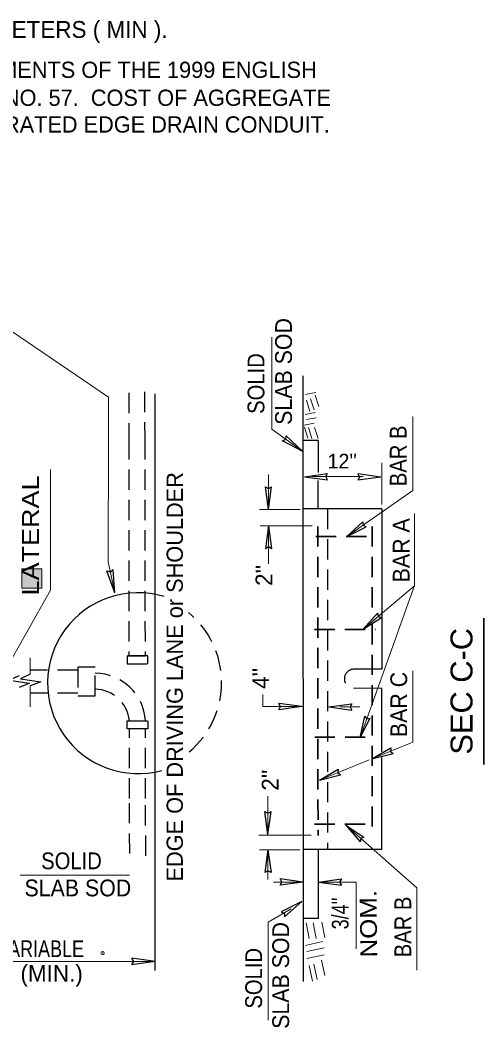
# Model space of a CAD drawing. Extents: x 716 to 1086, y -456 to -183.
# Drawn here: x 828.1 to 864.6, y -397.9 to -318.7 of the extents above; entities that cross this region are included whole.
import ezdxf
from ezdxf.enums import TextEntityAlignment as Align

# ---------------------------------------------------------------- set-up
doc = ezdxf.new("R2010")
doc.units = 0
doc.header["$LTSCALE"] = 0.53
doc.header["$PDMODE"] = 32
doc.header["$PDSIZE"] = 0.265
doc.linetypes.add('MEDIUM_DASHED', pattern=[4.5, 3, -1.5])
doc.layers.add('1', color=7, linetype='Continuous', lineweight=13)

msp = doc.modelspace()

# ---------------------------------------------------------------- hatches: boundary and pattern name
at = {"layer": '1'}
msp.add_hatch(color=256, dxfattribs=at).paths.add_polyline_path([(828.2377, -363.3472), (829.8128, -363.3472), (829.8128, -361.8278), (828.2377, -361.8278)])

# ---------------------------------------------------------------- linework, layer by layer
at = {"layer": '1', "lineweight": 25}
for p, q in [((850.3288, -346.6724), (850.3425, -394.2665)), ((838.7138, -351.6457), (838.7138, -348.0817)), ((850.3318, -352.6073), (849.0141, -351.3738)), ((838.7138, -379.8822), (838.7138, -351.6457)), ((850.3318, -352.6073), (848.7302, -351.775)), ((851.5442, -351.7498), (850.3302, -351.7507)), ((851.5442, -351.7498), (851.5442, -354.2723)), ((850.4592, -354.5943), (852.272, -354.3452)), ((850.4592, -354.5943), (852.272, -354.8435)), ((856.4584, -354.6223), (854.6456, -354.3732)), ((856.4584, -354.6223), (854.6456, -354.8716)), ((847.6322, -357.1712), (847.3865, -355.3831)), ((847.6322, -357.1712), (847.8778, -355.3831)), ((851.5451, -357.1065), (851.5451, -354.8931)), ((856.5453, -357.1197), (850.3318, -357.1197)), ((856.5453, -357.1197), (856.5453, -369.7274)), ((847.6322, -358.4625), (847.3865, -360.2507)), ((847.6322, -358.4625), (847.8778, -360.2507)), ((853.7827, -359.3062), (855.0461, -358.1407)), ((853.7827, -359.3062), (855.3137, -358.5246)), ((835.5627, -363.711), (834.9268, -361.9958)), ((835.5627, -363.711), (835.4128, -361.8885)), ((855.0605, -366.5717), (856.204, -365.3112)), ((855.0605, -366.5717), (856.5016, -365.6664)), ((856.5453, -369.7274), (854.3316, -369.7249)), ((828.906, -370.1202), (828.1288, -370.4797)), ((828.1288, -370.4797), (829.7295, -370.7117)), ((829.7295, -370.7117), (828.906, -371.032)), ((856.5453, -371.2263), (854.3529, -371.2256)), ((856.5453, -376.2172), (856.5453, -371.2263)), ((850.2485, -372.6626), (848.4357, -372.4134)), ((850.2485, -372.6626), (848.4357, -372.9118)), ((852.3778, -372.6874), (854.1906, -372.4382)), ((852.3778, -372.6874), (854.1906, -372.9367)), ((854.8457, -375.0818), (855.1947, -373.4162)), ((854.8457, -375.0818), (855.631, -373.572)), ((855.7627, -376.7692), (857.2537, -375.9137)), ((855.7627, -376.7692), (857.4293, -376.3476)), ((856.5453, -383.883), (856.5453, -376.668)), ((851.6405, -378.4377), (853.1166, -377.5907)), ((851.6405, -378.4377), (853.2903, -378.0202)), ((838.7138, -393.3948), (838.7138, -379.8822)), ((847.5888, -382.7177), (847.3395, -380.9049)), ((847.5888, -382.7177), (847.838, -380.9049)), ((853.7007, -381.9779), (855.1339, -382.927)), ((853.7007, -381.9779), (854.8248, -383.2783)), ((847.5878, -383.9203), (847.3422, -385.7084)), ((847.5878, -383.9203), (847.8335, -385.7084)), ((856.5453, -383.883), (850.3851, -383.883)), ((851.5477, -389.3018), (851.5477, -383.9238)), ((850.3232, -386.4497), (848.5351, -386.204)), ((851.5681, -386.4497), (853.3562, -386.204)), ((850.3232, -386.4497), (848.5351, -386.6953)), ((851.5681, -386.4497), (853.3562, -386.6953)), ((850.2609, -387.9697), (848.6211, -388.7803)), ((850.2609, -387.9697), (848.9004, -389.1927)), ((838.7138, -392.6914), (836.901, -392.4422)), ((838.7138, -392.6914), (836.901, -392.9406))]:
    msp.add_line(p, q, dxfattribs=at)
at = {"layer": '1'}
for p, q in [((850.5482, -348.1322), (851.3402, -347.9797)), ((851.3091, -348.1925), (851.5822, -349.075)), ((850.6094, -348.5889), (850.8826, -349.4713)), ((850.9438, -348.4666), (851.2168, -349.349)), ((850.518, -349.7153), (851.31, -349.5627)), ((850.5793, -350.1108), (851.3713, -349.9582)), ((850.4267, -350.5374), (851.2188, -350.3848)), ((850.4577, -350.6899), (850.7308, -351.5724)), ((850.762, -350.7201), (851.0352, -351.6026)), ((851.2488, -350.7201), (851.522, -351.6026)), ((835.0199, -361.2731), (835.0483, -351.6457)), ((856.5284, -356.7801), (856.5284, -353.5173)), ((847.6322, -357.1712), (847.6322, -354.4148)), ((855.0651, -354.5913), (851.0227, -354.5913)), ((850.1252, -357.1712), (846.9238, -357.1712)), ((859.1074, -363.148), (859.1074, -357.4829)), ((851.0712, -358.4625), (846.9861, -358.4625)), ((847.6322, -361.4442), (847.6322, -358.4625)), ((835.0199, -361.2731), (835.5618, -363.7119)), ((859.1074, -363.148), (854.8448, -375.0818)), ((859.1074, -363.1798), (855.0598, -366.5712)), ((828.906, -370.1202), (828.906, -368.8202)), ((858.9784, -375.4686), (858.9784, -369.8621)), ((828.906, -372.6689), (828.906, -371.032)), ((858.9784, -375.4686), (855.7627, -376.7692)), ((855.5495, -376.8556), (851.6398, -378.437)), ((847.5878, -382.7177), (847.5878, -379.6917)), ((850.9784, -382.7628), (846.8615, -382.7628)), ((850.0808, -383.9203), (846.9238, -383.9203)), ((847.5878, -383.9203), (847.5878, -386.2565)), ((836.7103, -385.9166), (828.1112, -385.9166)), ((848.0247, -386.4497), (850.3232, -386.4497)), ((854.5082, -386.4497), (851.5681, -386.4497)), ((854.5082, -386.4497), (854.5082, -391.6964)), ((850.5943, -389.6602), (850.8382, -390.8778)), ((851.1424, -389.6602), (851.3863, -390.8778)), ((851.8121, -389.599), (852.0559, -390.8167)), ((850.5341, -391.4259), (851.8732, -391.1217)), ((850.6556, -391.9136), (851.9947, -391.6095)), ((838.7138, -392.6914), (820.93, -392.6914)), ((850.6556, -392.4609), (851.9947, -392.1567)), ((851.8086, -392.5841), (852.0523, -393.8018)), ((850.8373, -393.009), (851.0812, -394.2266)), ((851.2001, -392.8893), (851.444, -394.1069))]:
    msp.add_line(p, q, dxfattribs=at)
at = {"layer": '1', "linetype": 'MEDIUM_DASHED', "lineweight": 25}
for p, q in [((852.2767, -357.126), (852.2794, -383.883)), ((836.6385, -368.6687), (837.9272, -368.6687)), ((832.6372, -369.7872), (828.906, -369.7862)), ((832.6372, -371.6157), (828.906, -371.6058)), ((851.5477, -389.3018), (850.3416, -389.3027))]:
    msp.add_line(p, q, dxfattribs=at)
at = {"layer": '1', "linetype": 'MEDIUM_DASHED', "lineweight": 35}
for p, q in [((851.513, -358.5031), (851.5221, -382.7973)), ((855.7753, -358.5031), (855.7727, -365.6598)), ((851.3535, -359.2988), (855.9824, -359.2988)), ((851.2436, -366.5996), (856.0387, -366.5996)), ((855.7724, -366.1957), (855.7663, -382.7973)), ((851.2622, -375.0532), (856.0384, -375.0532)), ((851.2436, -381.8964), (855.9821, -381.8964))]:
    msp.add_line(p, q, dxfattribs=at)
at = {"layer": '1', "lineweight": 35}
msp.add_line((864.5571, -377.2025), (864.5571, -365.7237), dxfattribs=at)
at = {"layer": '1', "linetype": 'MEDIUM_DASHED'}
msp.add_line((854.8207, -372.6866), (853.2302, -372.6866), dxfattribs=at)
at = {"layer": '1'}
for points in [[(835.0483, -351.6457), (835.0581, -348.3468), (826.7045, -342.6515)], [(847.8805, -343.6312), (847.8805, -350.8727), (850.3318, -352.6073)], [(858.9823, -349.8522), (858.9823, -355.683), (853.7827, -359.3062)], [(830.504, -354.0198), (830.504, -363.5142), (826.7708, -370.1088)], [(850.3087, -372.6635), (847.1843, -372.6635), (847.1843, -371.7012)], [(859.3007, -393.3695), (859.3007, -386.9037), (853.7007, -381.9779)], [(849.405, -388.5408), (847.6012, -389.598), (847.5955, -397.3117)]]:
    msp.add_lwpolyline(points, dxfattribs=at)
at = {"layer": '1', "linetype": 'MEDIUM_DASHED', "lineweight": 25}
for points in [[(836.6397, -348.0118), (836.6418, -351.6457), (836.6518, -368.6687)], [(837.8932, -347.9212), (837.8991, -351.6457), (837.9259, -368.6687)], [(836.7198, -384.212), (836.7157, -379.8822), (836.7106, -374.4127)], [(837.9776, -384.3834), (837.9733, -379.8822), (837.968, -374.4127)]]:
    msp.add_lwpolyline(points, dxfattribs=at)
at = {"layer": '1', "lineweight": 25}
for points in [[(848.7302, -351.775), (848.9866, -351.6522), (849.0141, -351.3738)], [(852.272, -354.8435), (852.1318, -354.5916), (852.272, -354.3452)], [(854.6456, -354.3732), (854.7857, -354.6251), (854.6456, -354.8716)], [(847.3865, -355.3831), (847.6347, -355.5214), (847.8778, -355.3831)], [(855.0461, -358.1407), (855.0732, -358.4099), (855.3137, -358.5246)], [(847.8778, -360.2507), (847.6297, -360.1123), (847.3865, -360.2507)], [(834.9268, -361.9958), (835.2027, -362.0783), (835.4128, -361.8885)], [(856.204, -365.3112), (856.2545, -365.5744), (856.5016, -365.6664)], [(828.0245, -370.2362), (827.2473, -370.5958), (828.848, -370.8277), (828.0245, -371.148)], [(848.4357, -372.9118), (848.5758, -372.6599), (848.4357, -372.4134)], [(854.1906, -372.4382), (854.0505, -372.6901), (854.1906, -372.9367)], [(855.1947, -373.4162), (855.3712, -373.6177), (855.631, -373.572)], [(857.2537, -375.9137), (857.2202, -376.1823), (857.4293, -376.3476)], [(853.1166, -377.5907), (853.0834, -377.8565), (853.2903, -378.0202)], [(847.3395, -380.9049), (847.5913, -381.045), (847.838, -380.9049)], [(855.1339, -382.927), (854.8788, -383.0175), (854.8248, -383.2783)], [(847.8335, -385.7084), (847.5853, -385.5701), (847.3422, -385.7084)], [(848.5351, -386.6953), (848.6734, -386.4472), (848.5351, -386.204)], [(853.3562, -386.204), (853.2179, -386.4522), (853.3562, -386.6953)], [(848.6211, -388.7803), (848.8783, -388.9098), (848.9004, -389.1927)], [(836.901, -392.9406), (837.0411, -392.6887), (836.901, -392.4422)]]:
    msp.add_lwpolyline(points, dxfattribs=at)
at = {"layer": '1'}
msp.add_lwpolyline([(828.2377, -363.3472), (829.8128, -363.3472), (829.8128, -361.8278), (828.2377, -361.8278)], close=True, dxfattribs=at)
at = {"layer": '1', "linetype": 'MEDIUM_DASHED', "lineweight": 25}
for points in [[(836.5152, -369.3066), (838.1422, -369.3066), (838.1422, -368.6802), (836.5152, -368.6802)], [(832.6372, -371.8124), (834.014, -371.8124), (834.014, -369.5573), (832.6372, -369.5573)], [(836.5152, -373.7862), (838.1422, -373.7862), (838.1422, -374.4127), (836.5152, -374.4127)]]:
    msp.add_lwpolyline(points, close=True, dxfattribs=at)
at = {"layer": '1', "lineweight": 25}
msp.add_arc((837.3696, -370.8211), 7.1085, 73.08861, 285.40186, dxfattribs=at)
at = {"layer": '1', "linetype": 'MEDIUM_DASHED', "lineweight": 25}
for centre, radius, start, end in [((836.8398, -370.7653), 7.1085, 309.91799, 50.75628), ((854.3423, -370.4767), 0.7479, 86.45202, 271.13702), ((833.9637, -374.0393), 4.0096, 3.61888, 89.28073), ((833.9637, -374.0393), 2.746, 5.28816, 88.94972)]:
    msp.add_arc(centre, radius, start, end, dxfattribs=at)
at = {"layer": '1'}
msp.add_point((834.5896, -392.0366), dxfattribs=at)

# ---------------------------------------------------------------- texts
for s, height, p in [('CAPACITY OF EDGE DRAIN CONDUIT, i.e., EQUIVALENT DIAMETERS ( MIN ).', 1.32, (775.2651, -320.1091)), ('AGGREGATE COVER MATERIAL MEETING MINIMUM REQUIREMENTS OF THE 1999 ENGLISH', 1.277, (775.4221, -323.2601)), ('STANDARD SPECIFICATIONS,  SECTION 701.06,  AGGREGATE NO. 57.  COST OF AGGREGATE', 1.277, (775.3058, -325.4542)), ('COVER MATERIAL TO BE INCLUDED IN PRICE BID FOR PERFORATED EDGE DRAIN CONDUIT.', 1.277, (775.3154, -327.5542)), ("12''", 1.155, (852.2719, -353.9493)), ("5' (MIN.)", 1.32, (826.3269, -394.285))]:
    msp.add_text(s, height=height, dxfattribs=at).set_placement(p)
for s, rotation, width, p in [('SLAB SOD', 90, 0.95, (849.4731, -350.5183)), ('SOLID', 90, 0.9, (847.3084, -349.6596)), ('BAR B', 90, 0.9, (858.4864, -355.3393)), ('    LATERAL', 90, 1.2, (829.5823, -366.2761)), ('BAR A', 90, 0.95, (858.718, -362.8938)), ('BAR C', 90, 0.95, (858.5293, -375.058)), ("3/4''", 90, 0.8, (853.9225, -390.1646)), (' NOM.', 90.701, 1.15, (856.1874, -392.9306)), ('BAR B', 90, 0.9, (858.8491, -392.3588)), ('SLAB SOD', 90, 0.95, (849.2481, -397.9814)), ('SOLID', 90, 0.9, (847.1226, -396.3956))]:
    msp.add_text(s, height=1.32, rotation=rotation, dxfattribs=dict(at, width=width)).set_placement(p)
msp.add_text('EDGE OF DRIVING LANE or SHOULDER', height=1.277, rotation=90, dxfattribs=at).set_placement((840.8976, -370.32), align=Align.CENTER)
for s, p in [("2''", (847.9325, -363.1778)), ("4''", (847.678, -371.2718)), ("2''", (848.4208, -379.2664))]:
    msp.add_text(s, height=1.32, rotation=90, dxfattribs=at).set_placement(p)
at = {"layer": '1', "width": 1.05}
msp.add_text('SEC C-C', height=1.724, rotation=90, dxfattribs=at).set_placement((863.6659, -371.4597), align=Align.CENTER)
at = {"layer": '1'}
for s, width, p in [('SOLID', 0.9, (829.7623, -385.44)), ('SLAB SOD', 0.95, (828.451, -387.5714)), ('VARIABLE', 0.8, (826.2227, -392.3473))]:
    msp.add_text(s, height=1.32, dxfattribs=dict(at, width=width)).set_placement(p)

doc.saveas('drawing.dxf')
